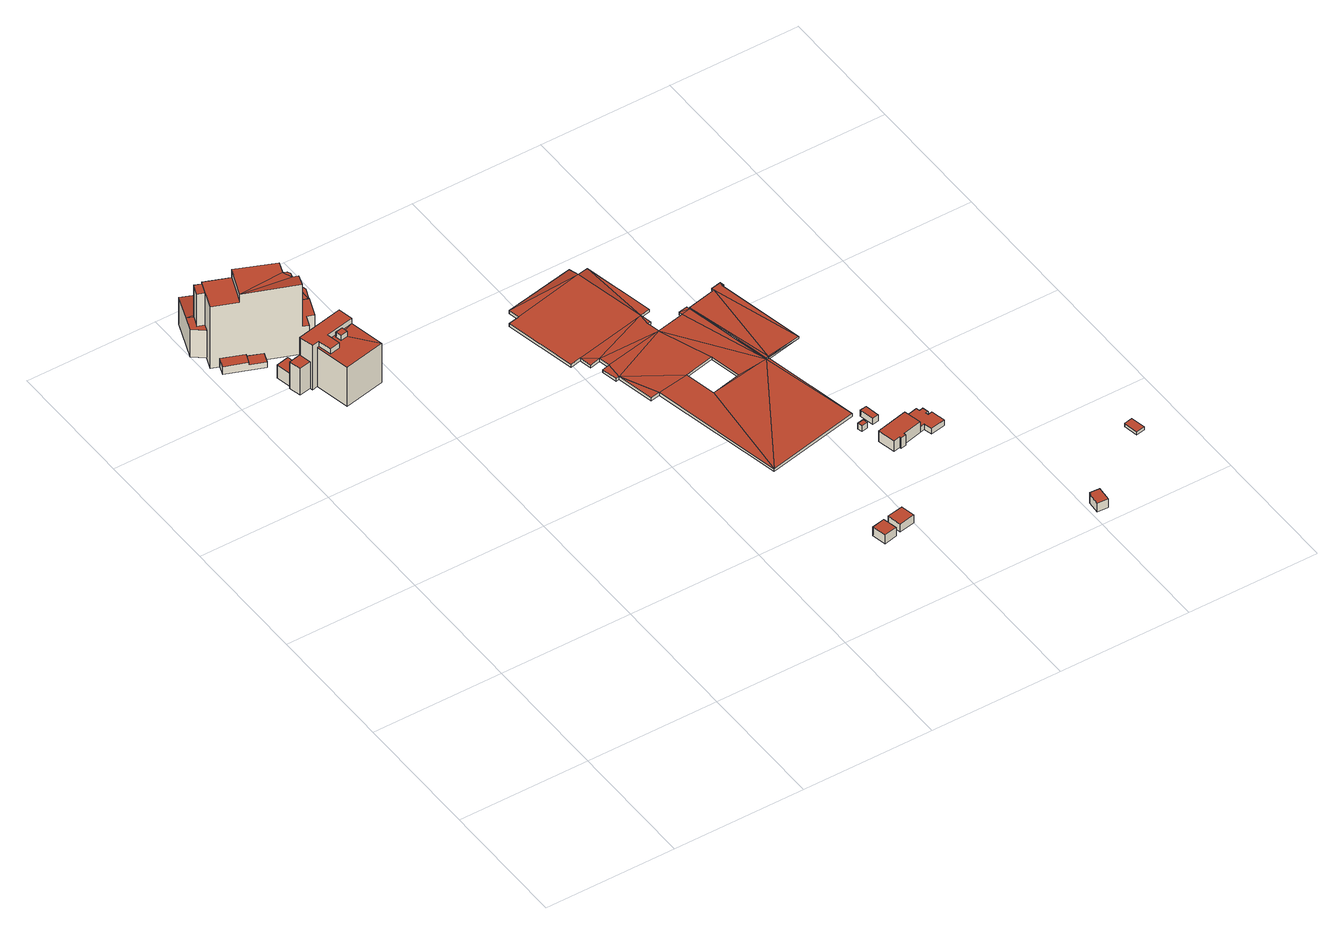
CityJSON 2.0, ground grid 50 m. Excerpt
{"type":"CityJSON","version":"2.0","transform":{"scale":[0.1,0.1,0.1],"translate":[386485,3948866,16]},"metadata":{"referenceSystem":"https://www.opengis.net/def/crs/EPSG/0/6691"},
"CityObjects":{
"building1":{"type":"Building","attributes":{"class":"9999","usage":"461","measuredHeight":7.1,"storeysAboveGround":9999,"storeysBelowGround":9999,"BuildingDetailAttribute.buildingRoofEdgeArea":-9999,"BuildingDetailAttribute.fireproofStructureType":"1011","BuildingDetailAttribute.urbanPlanType":"21","BuildingDetailAttribute.areaClassificationType":"22","BuildingDetailAttribute.districtsAndZonesType":"10","BuildingDetailAttribute.landUseType":"214","BuildingDetailAttribute.detailedUsage":"0","BuildingDetailAttribute.specifiedBuildingCoverageRate":80,"BuildingDetailAttribute.specifiedFloorAreaRate":500,"BuildingDetailAttribute.surveyYear":"0001","BuildingIDAttribute.prefecture":"13","BuildingIDAttribute.city":"13101"},"geometry":[{"type":"Solid","lod":"2","boundaries":[[[[0,1,2,3,4,5]],[[6,7,8,9]],[[10,11,12,13,14]],[[13,12,6,9,5,4]],[[3,14,13,4]],[[7,11,1,0,8]],[[7,6,12,11]],[[5,9,8,0]],[[2,10,14,3]],[[10,2,1,11]]]],"semantics":{"surfaces":[{"type":"GroundSurface"},{"type":"RoofSurface"},{"type":"WallSurface"}],"values":[[0,1,1,2,2,2,2,2,2,2]]}}]},
"building2":{"type":"Building","attributes":{"class":"9999","usage":"461","measuredHeight":10.9,"storeysAboveGround":9999,"storeysBelowGround":9999,"BuildingDetailAttribute.buildingRoofEdgeArea":-9999,"BuildingDetailAttribute.fireproofStructureType":"1011","BuildingDetailAttribute.urbanPlanType":"21","BuildingDetailAttribute.areaClassificationType":"22","BuildingDetailAttribute.districtsAndZonesType":"10","BuildingDetailAttribute.landUseType":"214","BuildingDetailAttribute.detailedUsage":"0","BuildingDetailAttribute.specifiedBuildingCoverageRate":80,"BuildingDetailAttribute.specifiedFloorAreaRate":500,"BuildingDetailAttribute.surveyYear":"0001","BuildingIDAttribute.prefecture":"13","BuildingIDAttribute.city":"13101"},"geometry":[{"type":"Solid","lod":"2","boundaries":[[[[15,16,17,18]],[[19,20,21,22]],[[17,20,19,18]],[[16,21,20,17]],[[15,22,21,16]],[[18,19,22,15]]]],"semantics":{"surfaces":[{"type":"GroundSurface"},{"type":"RoofSurface"},{"type":"WallSurface"}],"values":[[0,1,2,2,2,2]]}}]},
"building3":{"type":"Building","attributes":{"name":"東京消防庁麹町消防署永田町出張所","延べ面積換算係数":"1","大字・町コード":"46","町・丁目コード":"1","13+区市町村コード+大字・町コード+町・丁目コード":"13101046001","class":"3002","usage":"421","measuredHeight":19.4,"storeysAboveGround":4,"storeysBelowGround":0,"RiverFloodingRiskAttribute.description":"10","RiverFloodingRiskAttribute.rank":"1","RiverFloodingRiskAttribute.depth":0.05,"RiverFloodingRiskAttribute.adminType":"2","RiverFloodingRiskAttribute.scale":"2","BuildingDetailAttribute.buildingRoofEdgeArea":340.94,"BuildingDetailAttribute.fireproofStructureType":"1001","BuildingDetailAttribute.urbanPlanType":"21","BuildingDetailAttribute.areaClassificationType":"22","BuildingDetailAttribute.districtsAndZonesType":"10","BuildingDetailAttribute.landUseType":"214","BuildingDetailAttribute.detailedUsage":"1110","BuildingDetailAttribute.specifiedBuildingCoverageRate":80,"BuildingDetailAttribute.specifiedFloorAreaRate":500,"BuildingDetailAttribute.surveyYear":2021,"BuildingIDAttribute.prefecture":"13","BuildingIDAttribute.city":"13101"},"address":[{"country":"日本","locality":"東京都千代田区永田町一丁目"}],"geometry":[{"type":"Solid","lod":"2","boundaries":[[[[23,24,25,26,27,28,29,30]],[[31,32,33,34,35,36,37,38,39,40,41,42]],[[43,44,45,46]],[[47,48,49,50,51,52,53,54,55]],[[31,40,39,32]],[[56,57,58,59]],[[29,38,37,30]],[[39,28,27,47,55,32]],[[44,31,42,45]],[[46,41,40,43]],[[24,58,57,25]],[[28,39,38,29]],[[32,55,54,33]],[[36,51,50,23,30,37]],[[25,57,56,26]],[[43,40,31,44]],[[52,35,34,53]],[[53,34,33,54]],[[56,59,48,47,27,26]],[[23,50,49,48,59,58,24]],[[51,36,35,52]],[[45,42,41,46]]]],"semantics":{"surfaces":[{"type":"GroundSurface"},{"type":"RoofSurface"},{"type":"WallSurface"}],"values":[[0,1,1,1,1,1,2,2,2,2,2,2,2,2,2,2,2,2,2,2,2,2]]}}]},
"building4":{"type":"Building","attributes":{"延べ面積換算係数":"0.8","大字・町コード":"46","町・丁目コード":"1","13+区市町村コード+大字・町コード+町・丁目コード":"13101046001","class":"3002","usage":"421","measuredHeight":30.7,"storeysAboveGround":6,"storeysBelowGround":0,"RiverFloodingRiskAttribute.description":"10","RiverFloodingRiskAttribute.rank":"1","RiverFloodingRiskAttribute.depth":0.1,"RiverFloodingRiskAttribute.adminType":"2","RiverFloodingRiskAttribute.scale":"2","BuildingDetailAttribute.buildingRoofEdgeArea":823.73,"BuildingDetailAttribute.fireproofStructureType":"1001","BuildingDetailAttribute.urbanPlanType":"21","BuildingDetailAttribute.areaClassificationType":"22","BuildingDetailAttribute.districtsAndZonesType":"10","BuildingDetailAttribute.landUseType":"214","BuildingDetailAttribute.detailedUsage":"1110","BuildingDetailAttribute.specifiedBuildingCoverageRate":80,"BuildingDetailAttribute.specifiedFloorAreaRate":700,"BuildingDetailAttribute.surveyYear":2021,"BuildingIDAttribute.prefecture":"13","BuildingIDAttribute.city":"13101"},"address":[{"country":"日本","locality":"東京都千代田区永田町一丁目"}],"geometry":[{"type":"Solid","lod":"2","boundaries":[[[[60,61,62,63,64,65,66,67,68]],[[69,70,71,72]],[[71,70,73]],[[74,75,76]],[[77,78,79,80]],[[73,81,82,71]],[[83,73,70,84]],[[85,76,75]],[[86,87,88,89,90,91,92,93,94,95,96,97,98,99,74,76,100,101]],[[102,85,75]],[[103,104,105,106]],[[107,76,85]],[[81,95,94,82]],[[82,94,93,71]],[[71,93,92,72]],[[67,66,107,85]],[[70,90,89,84]],[[86,101,64,63,104,103,80,79]],[[84,89,88,77,80,103,106,83]],[[69,91,90,70]],[[96,95,81,73,105,104,63,62]],[[64,101,100,65]],[[99,75,74]],[[60,98,97,61]],[[67,85,102,68]],[[107,66,65,100,76]],[[72,92,91,69]],[[61,97,96,62]],[[79,78,87,86]],[[78,77,88,87]],[[73,83,106,105]],[[98,60,68,102,75,99]]]],"semantics":{"surfaces":[{"type":"GroundSurface"},{"type":"RoofSurface"},{"type":"WallSurface"}],"values":[[0,1,1,1,1,1,1,1,1,1,1,1,2,2,2,2,2,2,2,2,2,2,2,2,2,2,2,2,2,2,2,2]]}}]},
"building5":{"type":"Building","attributes":{"class":"9999","usage":"461","measuredHeight":3.9,"storeysAboveGround":9999,"storeysBelowGround":9999,"BuildingDetailAttribute.buildingRoofEdgeArea":-9999,"BuildingDetailAttribute.fireproofStructureType":"1011","BuildingDetailAttribute.urbanPlanType":"21","BuildingDetailAttribute.areaClassificationType":"22","BuildingDetailAttribute.districtsAndZonesType":"10","BuildingDetailAttribute.landUseType":"217","BuildingDetailAttribute.detailedUsage":"0","BuildingDetailAttribute.specifiedBuildingCoverageRate":80,"BuildingDetailAttribute.specifiedFloorAreaRate":500,"BuildingDetailAttribute.surveyYear":"0001","BuildingIDAttribute.prefecture":"13","BuildingIDAttribute.city":"13101"},"geometry":[{"type":"Solid","lod":"2","boundaries":[[[[108,109,110,111]],[[112,113,114,115]],[[110,113,112,111]],[[108,115,114,109]],[[111,112,115,108]],[[109,114,113,110]]]],"semantics":{"surfaces":[{"type":"GroundSurface"},{"type":"RoofSurface"},{"type":"WallSurface"}],"values":[[0,1,2,2,2,2]]}}]},
"building6":{"type":"Building","attributes":{"class":"9999","usage":"461","measuredHeight":4.3,"storeysAboveGround":9999,"storeysBelowGround":9999,"BuildingDetailAttribute.buildingRoofEdgeArea":-9999,"BuildingDetailAttribute.fireproofStructureType":"1011","BuildingDetailAttribute.urbanPlanType":"21","BuildingDetailAttribute.areaClassificationType":"22","BuildingDetailAttribute.districtsAndZonesType":"10","BuildingDetailAttribute.landUseType":"217","BuildingDetailAttribute.detailedUsage":"0","BuildingDetailAttribute.specifiedBuildingCoverageRate":80,"BuildingDetailAttribute.specifiedFloorAreaRate":500,"BuildingDetailAttribute.surveyYear":"0001","BuildingIDAttribute.prefecture":"13","BuildingIDAttribute.city":"13101"},"geometry":[{"type":"Solid","lod":"2","boundaries":[[[[116,117,118,119]],[[120,121,122,123]],[[116,123,122,117]],[[118,121,120,119]],[[119,120,123,116]],[[117,122,121,118]]]],"semantics":{"surfaces":[{"type":"GroundSurface"},{"type":"RoofSurface"},{"type":"WallSurface"}],"values":[[0,1,2,2,2,2]]}}]},
"building7":{"type":"Building","attributes":{"延べ面積換算係数":"0.9","大字・町コード":"46","町・丁目コード":"1","13+区市町村コード+大字・町コード+町・丁目コード":"13101046001","class":"3002","usage":"422","measuredHeight":-9999,"storeysAboveGround":2,"storeysBelowGround":0,"BuildingDetailAttribute.buildingRoofEdgeArea":4409.87,"BuildingDetailAttribute.fireproofStructureType":"1001","BuildingDetailAttribute.urbanPlanType":"21","BuildingDetailAttribute.areaClassificationType":"22","BuildingDetailAttribute.districtsAndZonesType":"10","BuildingDetailAttribute.landUseType":"214","BuildingDetailAttribute.detailedUsage":"1122","BuildingDetailAttribute.specifiedBuildingCoverageRate":80,"BuildingDetailAttribute.specifiedFloorAreaRate":500,"BuildingDetailAttribute.surveyYear":2021,"BuildingIDAttribute.prefecture":"13","BuildingIDAttribute.city":"13101"},"address":[{"country":"日本","locality":"東京都千代田区永田町一丁目"}],"geometry":[{"type":"Solid","lod":"2","boundaries":[[[[124,125,126,127]],[[128,129,130,131,132,133,134,135,136,137,138,139,140,141,142,143,126,125,144,145,124,127,146,147,148,149,150,151,152,153,154,155,156]],[[157,158,159]],[[160,161,162]],[[162,163,164]],[[165,166,167,168,169,170]],[[171,161,172]],[[173,170,174]],[[175,176,165]],[[177,178,169]],[[179,180,163]],[[181,182,171,172]],[[183,163,162,184]],[[185,186,161]],[[163,159,164]],[[165,170,187]],[[170,178,162,174]],[[188,187,170]],[[182,181,163]],[[166,165,176]],[[158,164,159]],[[160,189,190,161]],[[160,162,178]],[[178,170,169]],[[181,179,163]],[[161,171,184,162]],[[183,182,163]],[[168,154,153,169]],[[171,124,145,184]],[[129,128,176,175]],[[139,138,158,157]],[[189,149,148,190]],[[137,136,162,164]],[[125,124,171,182]],[[165,130,129,175]],[[179,143,142,180]],[[132,131,187,188]],[[183,144,125,182]],[[147,146,185,161]],[[152,177,169,153]],[[133,132,188,170]],[[136,135,174,162]],[[161,186,172]],[[163,141,140,139,157,159]],[[146,127,172,186,185]],[[151,150,160,178]],[[128,156,166,176]],[[137,164,158,138]],[[180,142,141,163]],[[160,150,149,189]],[[166,156,155,167]],[[161,190,148,147]],[[135,134,173,174]],[[181,126,143,179]],[[173,134,133,170]],[[167,155,154,168]],[[165,187,131,130]],[[178,177,152,151]],[[127,126,181,172]],[[145,144,183,184]]]],"semantics":{"surfaces":[{"type":"GroundSurface"},{"type":"RoofSurface"},{"type":"WallSurface"}],"values":[[0,0,1,1,1,1,1,1,1,1,1,1,1,1,1,1,1,1,1,1,1,1,1,1,1,1,1,2,2,2,2,2,2,2,2,2,2,2,2,2,2,2,2,2,2,2,2,2,2,2,2,2,2,2,2,2,2,2,2,2]]}}]},
"building8":{"type":"Building","attributes":{"class":"9999","usage":"461","measuredHeight":-9999,"storeysAboveGround":9999,"storeysBelowGround":9999,"BuildingDetailAttribute.buildingRoofEdgeArea":-9999,"BuildingDetailAttribute.fireproofStructureType":"1011","BuildingDetailAttribute.urbanPlanType":"21","BuildingDetailAttribute.areaClassificationType":"22","BuildingDetailAttribute.districtsAndZonesType":"10","BuildingDetailAttribute.landUseType":"214","BuildingDetailAttribute.detailedUsage":"0","BuildingDetailAttribute.specifiedBuildingCoverageRate":80,"BuildingDetailAttribute.specifiedFloorAreaRate":500,"BuildingDetailAttribute.surveyYear":"0001","BuildingIDAttribute.prefecture":"13","BuildingIDAttribute.city":"13101"},"geometry":[{"type":"Solid","lod":"2","boundaries":[[[[191,192,193,194]],[[195,196,197,198]],[[192,197,196,193]],[[193,196,195,194]],[[194,195,198,191]],[[191,198,197,192]]]],"semantics":{"surfaces":[{"type":"GroundSurface"},{"type":"RoofSurface"},{"type":"WallSurface"}],"values":[[0,1,2,2,2,2]]}}]},
"building9":{"type":"Building","attributes":{"class":"9999","usage":"461","measuredHeight":-9999,"storeysAboveGround":9999,"storeysBelowGround":9999,"BuildingDetailAttribute.buildingRoofEdgeArea":-9999,"BuildingDetailAttribute.fireproofStructureType":"1011","BuildingDetailAttribute.urbanPlanType":"21","BuildingDetailAttribute.areaClassificationType":"22","BuildingDetailAttribute.districtsAndZonesType":"10","BuildingDetailAttribute.landUseType":"214","BuildingDetailAttribute.detailedUsage":"0","BuildingDetailAttribute.specifiedBuildingCoverageRate":80,"BuildingDetailAttribute.specifiedFloorAreaRate":500,"BuildingDetailAttribute.surveyYear":"0001","BuildingIDAttribute.prefecture":"13","BuildingIDAttribute.city":"13101"},"geometry":[{"type":"Solid","lod":"2","boundaries":[[[[199,200,201,202]],[[203,204,205,206]],[[199,206,205,200]],[[201,204,203,202]],[[202,203,206,199]],[[200,205,204,201]]]],"semantics":{"surfaces":[{"type":"GroundSurface"},{"type":"RoofSurface"},{"type":"WallSurface"}],"values":[[0,1,2,2,2,2]]}}]},
"building10":{"type":"Building","attributes":{"class":"9999","usage":"461","measuredHeight":4.7,"storeysAboveGround":9999,"storeysBelowGround":9999,"BuildingDetailAttribute.buildingRoofEdgeArea":-9999,"BuildingDetailAttribute.fireproofStructureType":"1011","BuildingDetailAttribute.urbanPlanType":"21","BuildingDetailAttribute.areaClassificationType":"22","BuildingDetailAttribute.districtsAndZonesType":"10","BuildingDetailAttribute.landUseType":"217","BuildingDetailAttribute.detailedUsage":"0","BuildingDetailAttribute.specifiedBuildingCoverageRate":80,"BuildingDetailAttribute.specifiedFloorAreaRate":500,"BuildingDetailAttribute.surveyYear":"0001","BuildingIDAttribute.prefecture":"13","BuildingIDAttribute.city":"13101"},"geometry":[{"type":"Solid","lod":"2","boundaries":[[[[207,208,209,210,211,212,213,214,215,216,217,218,219,220,221,222,223,224]],[[225,226,227,228,229,230,231,232,233,234,235,236]],[[237,238,239,240,241,242,243,244]],[[223,241,240,224]],[[208,238,237,209]],[[220,227,226,221]],[[224,240,239,207]],[[216,231,230,217]],[[212,235,234,213]],[[209,237,244,210]],[[221,226,225,243,242,222]],[[213,234,233,214]],[[211,236,235,212]],[[243,225,236,211,210,244]],[[217,230,229,218]],[[214,233,232,215]],[[222,242,241,223]],[[219,228,227,220]],[[215,232,231,216]],[[218,229,228,219]],[[207,239,238,208]]]],"semantics":{"surfaces":[{"type":"GroundSurface"},{"type":"RoofSurface"},{"type":"WallSurface"}],"values":[[0,1,1,2,2,2,2,2,2,2,2,2,2,2,2,2,2,2,2,2,2]]}}]},
"building11":{"type":"Building","attributes":{"延べ面積換算係数":"0.9","大字・町コード":"46","町・丁目コード":"1","13+区市町村コード+大字・町コード+町・丁目コード":"13101046001","class":"3003","usage":"422","measuredHeight":-9999,"storeysAboveGround":2,"storeysBelowGround":0,"BuildingDetailAttribute.buildingRoofEdgeArea":4409.87,"BuildingDetailAttribute.fireproofStructureType":"1001","BuildingDetailAttribute.urbanPlanType":"21","BuildingDetailAttribute.areaClassificationType":"22","BuildingDetailAttribute.districtsAndZonesType":"10","BuildingDetailAttribute.landUseType":"214","BuildingDetailAttribute.detailedUsage":"1122","BuildingDetailAttribute.specifiedBuildingCoverageRate":80,"BuildingDetailAttribute.specifiedFloorAreaRate":500,"BuildingDetailAttribute.surveyYear":2021,"BuildingIDAttribute.prefecture":"13","BuildingIDAttribute.city":"13101"},"address":[{"country":"日本","locality":"東京都千代田区永田町一丁目"}],"geometry":[{"type":"Solid","lod":"2","boundaries":[[[[245,246,247,248,249,250,251,252,253,254,255,256]],[[257,258,259,260,261,262]],[[262,263,257]],[[264,263,262]],[[265,257,263]],[[258,266,260,259]],[[264,267,268,269,270,263]],[[270,265,263]],[[264,251,267]],[[257,265,245]],[[261,260,254,253]],[[250,249,267]],[[267,249,268]],[[256,255,266,258]],[[246,245,265]],[[268,249,269]],[[261,253,252,262]],[[255,254,260,266]],[[251,250,267]],[[269,247,270]],[[270,247,265]],[[265,247,246]],[[248,247,269]],[[257,245,256,258]],[[251,264,252]],[[249,248,269]],[[264,262,252]]]],"semantics":{"surfaces":[{"type":"GroundSurface"},{"type":"RoofSurface"},{"type":"WallSurface"}],"values":[[0,1,1,1,1,1,1,1,2,2,2,2,2,2,2,2,2,2,2,2,2,2,2,2,2,2,2]]}}]},
"building12":{"type":"Building","attributes":{"class":"9999","usage":"461","measuredHeight":4.4,"storeysAboveGround":9999,"storeysBelowGround":9999,"BuildingDetailAttribute.buildingRoofEdgeArea":-9999,"BuildingDetailAttribute.fireproofStructureType":"1011","BuildingDetailAttribute.urbanPlanType":"21","BuildingDetailAttribute.areaClassificationType":"22","BuildingDetailAttribute.districtsAndZonesType":"10","BuildingDetailAttribute.landUseType":"217","BuildingDetailAttribute.detailedUsage":"0","BuildingDetailAttribute.specifiedBuildingCoverageRate":80,"BuildingDetailAttribute.specifiedFloorAreaRate":500,"BuildingDetailAttribute.surveyYear":"0001","BuildingIDAttribute.prefecture":"13","BuildingIDAttribute.city":"13101"},"geometry":[{"type":"Solid","lod":"2","boundaries":[[[[271,272,273,274,275,276]],[[277,278,279,280,281,282]],[[271,279,278,272]],[[275,281,280,276]],[[276,280,279,271]],[[274,282,281,275]],[[272,278,277,273]],[[273,277,282,274]]]],"semantics":{"surfaces":[{"type":"GroundSurface"},{"type":"RoofSurface"},{"type":"WallSurface"}],"values":[[0,1,2,2,2,2,2,2]]}}]},
"building13":{"type":"Building","attributes":{"class":"3001","usage":"461","measuredHeight":6.1,"storeysAboveGround":9999,"storeysBelowGround":9999,"BuildingDetailAttribute.buildingRoofEdgeArea":-9999,"BuildingDetailAttribute.fireproofStructureType":"1011","BuildingDetailAttribute.urbanPlanType":"21","BuildingDetailAttribute.areaClassificationType":"22","BuildingDetailAttribute.districtsAndZonesType":"10","BuildingDetailAttribute.landUseType":"217","BuildingDetailAttribute.detailedUsage":"0","BuildingDetailAttribute.specifiedBuildingCoverageRate":80,"BuildingDetailAttribute.specifiedFloorAreaRate":500,"BuildingDetailAttribute.surveyYear":"0001","BuildingIDAttribute.prefecture":"13","BuildingIDAttribute.city":"13101"},"geometry":[{"type":"Solid","lod":"2","boundaries":[[[[283,284,285,286]],[[287,288,289,290]],[[284,289,288,285]],[[283,290,289,284]],[[286,287,290,283]],[[285,288,287,286]]]],"semantics":{"surfaces":[{"type":"GroundSurface"},{"type":"RoofSurface"},{"type":"WallSurface"}],"values":[[0,1,2,2,2,2]]}}]}
},
"vertices":[
[48,2199,21],[129,2168,21],[129,2170,21],[186,2148,21],[171,2109,21],[33,2161,21],[115,2130,55],[129,2168,55],[48,2199,55],[33,2161,55],[129,2170,45],[129,2168,45],[115,2130,45],[171,2109,45],[186,2148,45],
[235,2001,16],[187,1991,16],[174,2054,16],[222,2064,16],[222,2064,73],[174,2054,73],[187,1991,73],[235,2001,73],
[237,1943,16],[235,1953,16],[190,1944,16],[180,1990,16],[402,2036,16],[441,1847,16],[286,1815,16],[258,1947,16],[363,1960,189],[414,1980,189],[305,1957,189],[316,1906,189],[276,1897,189],[265,1949,189],[258,1947,189],[286,1815,189],[441,1847,189],[367,1937,189],[340,1931,189],[335,1954,189],[367,1937,211],[363,1960,211],[335,1954,211],[340,1931,211],[402,2036,211],[225,1999,211],[235,1953,211],[237,1943,211],[265,1949,211],[276,1897,211],[316,1906,211],[305,1957,211],[414,1980,211],[180,1990,133],[190,1944,133],[235,1953,133],[225,1999,133],
[373,2132,7],[346,2142,7],[330,2101,7],[24,2219,7],[43,2267,7],[1,2301,7],[58,2451,7],[406,2308,7],[420,2255,7],[305,2190,310],[290,2196,310],[304,2162,310],[310,2178,310],[116,2184,314],[42,2344,129],[401,2206,124],[21,2352,129],[43,2342,270],[27,2300,270],[52,2291,270],[68,2333,270],[308,2110,314],[325,2154,310],[160,2297,314],[307,2240,310],[406,2308,124],[52,2291,129],[27,2300,129],[43,2342,129],[307,2240,129],[290,2196,129],[305,2190,129],[310,2178,129],[304,2162,129],[325,2154,129],[308,2110,129],[330,2101,129],[346,2142,129],[373,2132,129],[401,2206,129],[1,2301,129],[43,2267,129],[420,2255,124],[68,2333,278],[24,2219,278],[116,2184,278],[160,2297,278],[58,2451,124],
[1318,311,73],[1367,322,73],[1379,268,73],[1330,257,73],[1330,257,111],[1379,268,111],[1367,322,111],[1318,311,111],
[1459,284,77],[1398,273,77],[1388,328,77],[1449,338,77],[1449,338,111],[1388,328,111],[1398,273,111],[1459,284,111],
[1241,1274,65],[1266,1155,65],[1228,747,65],[1121,1253,65],[935,1845,65],[1207,1902,65],[1215,1862,65],[1256,1871,65],[1314,1597,65],[1275,1589,65],[1284,1546,65],[1272,1543,65],[1282,1496,65],[1389,1518,65],[1386,1532,65],[1421,1540,65],[1424,1527,65],[1495,1192,65],[1506,1189,65],[1583,823,65],[1381,1180,65],[1356,1298,65],[1085,1246,65],[1055,1388,65],[1042,1385,65],[1029,1444,65],[1059,1450,65],[1050,1493,65],[1010,1485,65],[1000,1531,65],[959,1522,65],[901,1794,65],[944,1802,65],[1421,1540,77],[1386,1532,78],[1424,1527,77],[1059,1450,79],[1055,1388,78],[1282,1496,78],[1495,1192,77],[1389,1518,78],[1215,1862,78],[944,1802,78],[901,1794,78],[959,1522,78],[1000,1531,78],[1275,1589,78],[1241,1274,77],[1121,1253,77],[1284,1546,78],[1272,1543,78],[1207,1902,72],[935,1845,78],[1010,1485,75],[1050,1493,79],[1583,823,78],[1506,1189,77],[1228,747,77],[1266,1155,77],[1381,1180,77],[1356,1298,77],[1085,1246,78],[1121,1253,78],[1256,1871,75],[1314,1597,78],[1029,1444,78],[1042,1385,78],
[1582,758,76],[1585,740,76],[1562,735,76],[1558,754,76],[1558,754,101],[1562,735,101],[1585,740,101],[1582,758,101],
[1634,750,75],[1610,746,75],[1599,801,75],[1624,805,75],[1624,805,101],[1599,801,101],[1610,746,101],[1634,750,101],
[1623,601,74],[1622,607,74],[1597,602,74],[1581,669,74],[1754,708,74],[1757,694,74],[1772,698,74],[1778,675,74],[1768,673,74],[1770,663,74],[1787,667,74],[1799,614,74],[1743,602,74],[1735,634,74],[1716,630,74],[1717,629,74],[1642,612,74],[1643,605,74],[1701,696,99],[1716,630,99],[1735,634,99],[1743,602,99],[1799,614,99],[1787,667,99],[1770,663,99],[1768,673,99],[1778,675,99],[1772,698,99],[1757,694,99],[1754,708,99],[1597,602,121],[1622,607,121],[1623,601,121],[1643,605,121],[1642,612,121],[1717,629,121],[1701,696,121],[1581,669,121],
[1639,1217,74],[1506,1189,74],[1495,1192,74],[1477,1276,74],[1459,1360,74],[1442,1443,74],[1424,1527,74],[1535,1551,74],[1533,1561,74],[1571,1569,74],[1574,1555,74],[1568,1554,74],[1639,1217,82],[1568,1554,83],[1569,1561,83],[1571,1569,83],[1533,1561,84],[1535,1551,84],[1505,1195,83],[1424,1527,83],[1506,1189,83],[1574,1555,83],[1442,1443,83],[1459,1360,83],[1477,1276,83],[1495,1192,83],
[1987,53,68],[1992,53,68],[1993,61,68],[2030,58,68],[2026,2,68],[1984,5,68],[1993,61,105],[1992,53,105],[1987,53,105],[1984,5,105],[2026,2,105],[2030,58,105],
[2321,305,58],[2332,250,58],[2299,244,58],[2289,299,58],[2289,299,72],[2299,244,72],[2332,250,72],[2321,305,72]
]}
